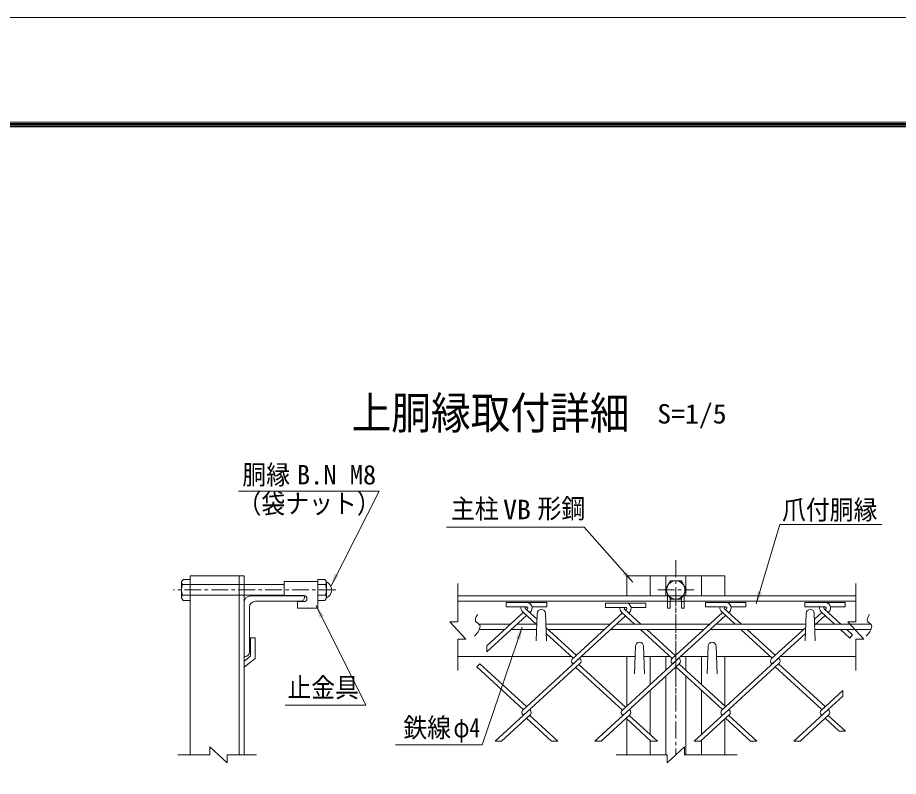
# Model space of a CAD drawing. Units: millimetres, scale not verified, with parts at other scales. Extents: x -4455 to 4455, y -3150 to 3150.
# Drawn here: x 747 to 2712, y 1457 to 3150 of the extents above; entities that cross this region are included whole.
import ezdxf
from ezdxf.enums import TextEntityAlignment as Align

# ---------------------------------------------------------------- set-up
doc = ezdxf.new("R2010")
doc.units = ezdxf.units.MM
doc.header["$LTSCALE"] = 30
doc.linetypes.add('DASHED', pattern=[7.5, 6, -1.5])
doc.linetypes.add('USER1', pattern=[2, 1.25, -0.25, 0.25, -0.25])
doc.layers.add('0-4_7詳細', color=7, linetype='Continuous', lineweight=18)
doc.layers.add('0-E_D-TTL', color=7, linetype='Continuous', lineweight=9)
doc.styles.add('ＭＳ ゴシック', font='')
doc.styles.get('ＭＳ ゴシック').set_extended_font_data('MS Gothic')

msp = doc.modelspace()

# ---------------------------------------------------------------- linework, layer by layer
at = {"layer": '0-4_7詳細', "color": 1, "linetype": 'USER1'}
for p, q in [((2215.43, 1939.58), (2215.43, 1505.65)), ((1456.91, 1873.43), (1095.11, 1873.43)), ((2175.13, 1873.43), (2255.78, 1873.43)), ((2215.43, 1874.98), (2215.43, 1609.41))]:
    msp.add_line(p, q, dxfattribs=at)
at = {"layer": '0-4_7詳細', "lineweight": 9}
for p, q in [((1116.35, 1896.95), (1132.23, 1896.95)), ((1132.23, 1905.08), (1132.23, 1505.65)), ((1252.23, 1905.08), (1132.23, 1905.08)), ((1241.73, 1905.08), (1241.73, 1505.65)), ((1252.23, 1905.08), (1252.23, 1505.65)), ((1341.66, 1892.39), (1416.66, 1892.39)), ((1341.66, 1892.39), (1341.66, 1860.89)), ((1416.66, 1849.91), (1416.66, 1896.95)), ((1416.66, 1892.39), (1416.66, 1832.39)), ((1435.86, 1855.67), (1435.86, 1891.19)), ((2105.93, 1905.08), (2105.93, 1860.08)), ((2324.93, 1905.08), (2105.93, 1905.08)), ((2158.43, 1905.08), (2158.43, 1860.08)), ((2192.93, 1905.08), (2192.93, 1860.08)), ((2237.93, 1905.08), (2237.93, 1860.08)), ((2272.43, 1905.08), (2272.43, 1860.08)), ((2324.93, 1905.08), (2324.93, 1860.08)), ((1115.09, 1885.43), (1132.23, 1885.43)), ((1252.23, 1885.43), (1341.66, 1885.43)), ((1433.8, 1885.43), (1416.66, 1885.43)), ((1113.03, 1855.67), (1116.35, 1849.91)), ((1115.09, 1861.43), (1132.23, 1861.43)), ((1252.23, 1861.43), (1341.66, 1861.43)), ((1277.73, 1848.08), (1378.23, 1848.08)), ((1341.66, 1860.89), (1385.91, 1860.89)), ((1371.66, 1847.39), (1385.91, 1847.39)), ((1371.66, 1847.39), (1371.66, 1832.39)), ((1433.8, 1861.43), (1416.66, 1861.43)), ((1432.53, 1849.91), (1416.66, 1849.91)), ((1435.86, 1855.67), (1432.53, 1849.91)), ((2196.68, 1860.08), (1729.34, 1860.08)), ((2196.68, 1848.08), (1729.34, 1848.08)), ((2080.43, 1860.08), (2350.43, 1860.08)), ((2196.68, 1865.17), (2196.68, 1832.39)), ((2199.15, 1860.89), (2196.68, 1860.89)), ((2202.68, 1847.39), (2196.68, 1847.39)), ((2231.24, 1860.08), (2199.62, 1860.08)), ((2228.18, 1848.08), (2202.68, 1848.08)), ((2228.18, 1854.78), (2228.18, 1832.39)), ((2228.18, 1847.39), (2234.18, 1847.39)), ((2231.71, 1860.89), (2234.18, 1860.89)), ((2234.18, 1865.17), (2234.18, 1832.39)), ((2617, 1860.08), (2234.18, 1860.08)), ((2617, 1848.08), (2234.18, 1848.08)), ((1252.23, 1725.08), (1252.23, 1845.08)), ((1264.23, 1734.08), (1264.23, 1834.58)), ((1371.66, 1832.39), (1416.66, 1832.39)), ((1882.39, 1829.47), (1884.45, 1831.36)), ((2148.35, 1844.15), (2148.35, 1834.55)), ((2228.18, 1832.39), (2234.18, 1832.39)), ((1904.18, 1759.58), (1906.43, 1821.08)), ((1926.68, 1759.58), (1924.41, 1821.74)), ((2504.18, 1759.58), (2506.43, 1821.08)), ((2526.68, 1759.58), (2524.43, 1821.08)), ((1847.04, 1797.08), (1776.53, 1797.08)), ((1903.53, 1797.08), (1861.25, 1797.08)), ((2069.07, 1797.08), (1925.31, 1797.08)), ((2291.09, 1797.08), (2083.28, 1797.08)), ((2505.55, 1797.08), (2305.3, 1797.08)), ((2650.54, 1797.08), (2527.33, 1797.08)), ((1833.94, 1785.08), (1777.07, 1785.08)), ((1905.11, 1785.08), (1848.15, 1785.08)), ((2055.97, 1785.08), (1930.83, 1785.08)), ((2278, 1785.08), (2070.18, 1785.08)), ((2500.03, 1785.08), (2292.21, 1785.08)), ((2651.07, 1785.08), (2525.75, 1785.08)), ((1266.87, 1766.62), (1266.87, 1725.61)), ((1277.37, 1766.62), (1266.87, 1766.62)), ((1277.37, 1766.62), (1277.37, 1720.46)), ((2123.18, 1686.08), (2125.43, 1747.58)), ((2145.68, 1686.08), (2143.43, 1747.58)), ((2285.18, 1686.08), (2287.43, 1747.58)), ((2307.68, 1686.08), (2305.43, 1747.58)), ((1252.23, 1714.29), (1266.87, 1725.61)), ((1252.23, 1725.08), (1255.23, 1725.08)), ((1252.23, 1701.02), (1277.37, 1720.46)), ((1982.1, 1725.08), (1729.34, 1725.08)), ((2124.61, 1725.08), (2004.7, 1725.08)), ((2105.93, 1725.08), (2105.93, 1614.39)), ((2201.99, 1725.08), (2144.25, 1725.08)), ((2158.43, 1725.08), (2158.43, 1662.49)), ((2192.93, 1725.08), (2192.93, 1694.11)), ((2286.61, 1725.08), (2226.73, 1725.08)), ((2237.93, 1725.08), (2237.93, 1694.11)), ((2272.43, 1725.08), (2272.43, 1662.49)), ((2426.16, 1725.08), (2306.25, 1725.08)), ((2324.93, 1725.08), (2324.93, 1614.39)), ((2617, 1725.08), (2448.76, 1725.08)), ((2192.93, 1681.09), (2192.93, 1505.65)), ((2237.93, 1681.09), (2237.93, 1505.65)), ((2158.43, 1649.47), (2158.43, 1550.48)), ((2272.43, 1649.47), (2272.43, 1550.48)), ((2105.93, 1585.57), (2105.93, 1505.65)), ((2324.93, 1585.57), (2324.93, 1505.65)), ((2158.43, 1537.46), (2158.43, 1505.65)), ((2272.43, 1537.46), (2272.43, 1505.65))]:
    msp.add_line(p, q, dxfattribs=at)
at = {"layer": '0-4_7詳細', "color": 4}
for p, q in [((1729.34, 1802.52), (1729.34, 1888.1)), ((2617, 1802.52), (2617, 1888.1)), ((2599, 1802.52), (2635, 1763.74)), ((2617, 1802.52), (2599, 1802.52)), ((1729.34, 1763.74), (1729.34, 1693.55)), ((1729.34, 1763.74), (1747.34, 1763.74)), ((2617, 1763.74), (2635, 1763.74)), ((2617, 1763.74), (2617, 1693.55)), ((1176.03, 1505.65), (1176.03, 1523.65)), ((1214.8, 1487.65), (1176.03, 1523.65)), ((2196.04, 1487.65), (2234.82, 1523.65)), ((2234.82, 1505.65), (2234.82, 1523.65)), ((1176.03, 1505.65), (1104.46, 1505.65)), ((1214.8, 1505.65), (1280.07, 1505.65)), ((1214.8, 1505.65), (1214.8, 1487.65)), ((2196.04, 1505.65), (2082.1, 1505.65)), ((2196.04, 1505.65), (2196.04, 1487.65)), ((2234.82, 1505.65), (2352.62, 1505.65))]:
    msp.add_line(p, q, dxfattribs=at)
at = {"layer": '0-4_7詳細', "color": 3, "linetype": 'DASHED'}
for p, q in [((1132.23, 1885.43), (1252.23, 1885.43)), ((1132.23, 1861.43), (1252.23, 1861.43))]:
    msp.add_line(p, q, dxfattribs=at)
at = {"layer": '0-4_7詳細', "color": 3}
for p, q in [((1882.82, 1845.13), (1837.39, 1845.13)), ((1837.39, 1845.13), (1837.39, 1835.53)), ((1882.82, 1835.53), (1837.39, 1835.53)), ((1880.33, 1831.36), (1905.95, 1807.88)), ((1881.95, 1845.13), (1927.39, 1845.13)), ((1881.95, 1835.53), (1882.82, 1835.53)), ((1894.58, 1835.53), (1927.39, 1835.53)), ((1927.39, 1845.13), (1927.39, 1835.53)), ((2058.35, 1844.15), (2058.35, 1834.55)), ((2103.78, 1844.15), (2058.35, 1844.15)), ((2103.78, 1834.55), (2058.35, 1834.55)), ((2101.29, 1830.38), (2137.63, 1797.08)), ((2102.91, 1844.15), (2148.35, 1844.15)), ((2102.91, 1834.55), (2103.78, 1834.55)), ((2103.35, 1828.49), (2105.4, 1830.38)), ((2115.54, 1834.55), (2148.35, 1834.55)), ((2281.44, 1845.13), (2281.44, 1835.53)), ((2326.88, 1845.13), (2281.44, 1845.13)), ((2326.88, 1835.53), (2281.44, 1835.53)), ((2324.39, 1831.36), (2361.79, 1797.08)), ((2326.01, 1845.13), (2371.44, 1845.13)), ((2326.01, 1835.53), (2326.88, 1835.53)), ((2326.44, 1829.47), (2328.5, 1831.36)), ((2338.64, 1835.53), (2371.44, 1835.53)), ((2371.44, 1845.13), (2371.44, 1835.53)), ((2548.91, 1845.13), (2503.47, 1845.13)), ((2503.47, 1845.13), (2503.47, 1835.53)), ((2548.91, 1835.53), (2503.47, 1835.53)), ((2546.41, 1831.36), (2583.82, 1797.08)), ((2548.47, 1829.47), (2546.42, 1831.36)), ((2548.04, 1845.13), (2593.47, 1845.13)), ((2548.04, 1835.53), (2548.91, 1835.53)), ((2548.47, 1829.47), (2550.53, 1831.36)), ((2560.67, 1835.53), (2593.47, 1835.53)), ((2593.47, 1845.13), (2593.47, 1835.53)), ((1793.94, 1748.42), (1875.28, 1822.96)), ((1793.94, 1735.4), (1882.39, 1816.45)), ((1873.85, 1824.28), (1905.49, 1795.29)), ((1889.49, 1822.96), (1890.93, 1824.28)), ((1984.16, 1719.27), (2096.24, 1821.98)), ((1985.23, 1707.23), (2103.35, 1815.47)), ((2094.8, 1823.3), (2123.42, 1797.08)), ((2110.45, 1821.98), (2111.89, 1823.3)), ((2207.25, 1720.26), (2319.34, 1822.96)), ((2208.33, 1708.22), (2326.44, 1816.45)), ((2317.9, 1824.28), (2347.59, 1797.08)), ((2333.55, 1822.96), (2334.99, 1824.28)), ((2524.91, 1807.88), (2541.37, 1822.96)), ((2525.37, 1795.29), (2548.47, 1816.45)), ((2539.93, 1824.28), (2569.61, 1797.08)), ((2541.37, 1822.96), (2539.93, 1824.28)), ((2555.58, 1822.96), (2557.01, 1824.28)), ((1925.57, 1789.9), (1993.4, 1727.75)), ((2429.28, 1720.26), (2505.29, 1789.9)), ((1926.06, 1776.43), (1986.3, 1721.24)), ((2136.51, 1785.08), (2207.25, 1720.25)), ((2150.72, 1785.08), (2214.36, 1726.77)), ((2360.68, 1785.08), (2430.35, 1721.24)), ((2374.89, 1785.08), (2437.46, 1727.75)), ((2430.35, 1708.22), (2504.8, 1776.43)), ((2582.71, 1785.08), (2603.59, 1765.95)), ((2596.92, 1785.08), (2609.69, 1773.37)), ((2603.59, 1765.95), (2609.69, 1773.37)), ((1793.94, 1748.42), (1793.94, 1735.4)), ((1874.21, 1605.51), (2000.51, 1721.24)), ((2000.51, 1721.24), (2001.58, 1720.26)), ((2000.51, 1721.24), (2001.58, 1720.26)), ((2096.24, 1605.51), (2222.54, 1721.24)), ((2222.54, 1721.24), (2223.61, 1720.26)), ((2222.54, 1721.24), (2223.61, 1720.26)), ((2318.27, 1605.51), (2444.56, 1721.24)), ((2429.28, 1720.26), (2437.46, 1727.75)), ((2444.56, 1721.24), (2445.63, 1720.26)), ((2444.56, 1721.24), (2445.63, 1720.26)), ((1778.48, 1708.22), (1771.37, 1701.7)), ((1771.37, 1701.7), (1875.28, 1606.49)), ((1778.48, 1708.22), (1882.39, 1613)), ((1875.28, 1593.47), (2001.58, 1709.2)), ((1985.23, 1709.2), (1986.3, 1708.22)), ((1985.23, 1709.2), (1986.3, 1708.22)), ((1992.33, 1700.72), (2096.24, 1605.51)), ((1993.4, 1701.7), (2001.58, 1709.2)), ((1999.44, 1707.23), (2103.35, 1612.02)), ((2097.31, 1593.47), (2223.61, 1709.2)), ((2207.25, 1709.2), (2208.33, 1708.22)), ((2215.43, 1701.7), (2319.34, 1606.49)), ((2222.54, 1708.22), (2326.44, 1613)), ((2333.55, 1606.49), (2445.63, 1709.2)), ((2429.28, 1709.2), (2430.35, 1708.22)), ((2437.46, 1701.7), (2541.37, 1606.49)), ((2444.56, 1708.22), (2548.47, 1613)), ((2540.3, 1605.51), (2588.05, 1649.27)), ((2555.58, 1606.49), (2588.05, 1636.25)), ((2588.05, 1636.25), (2588.05, 1649.27)), ((2318.27, 1605.51), (2326.44, 1613)), ((2540.3, 1605.51), (2548.47, 1613)), ((1812.48, 1535.92), (1875.28, 1593.47)), ((1826.69, 1535.92), (1890.56, 1594.45)), ((1874.21, 1594.45), (1875.28, 1593.47)), ((1874.21, 1594.45), (1875.28, 1593.47)), ((1882.39, 1586.96), (1890.56, 1594.45)), ((1889.49, 1606.49), (1890.56, 1605.51)), ((1889.49, 1606.49), (1890.56, 1605.51)), ((1889.49, 1593.47), (1952.29, 1535.92)), ((2034.51, 1535.92), (2097.31, 1593.47)), ((2048.72, 1535.92), (2112.59, 1594.45)), ((2096.24, 1594.45), (2097.31, 1593.47)), ((2096.24, 1594.45), (2097.31, 1593.47)), ((2104.42, 1586.96), (2112.59, 1594.45)), ((2111.52, 1606.49), (2112.59, 1605.51)), ((2111.52, 1606.49), (2112.59, 1605.51)), ((2111.52, 1593.47), (2174.32, 1535.92)), ((2256.54, 1535.92), (2333.55, 1606.49)), ((2270.75, 1535.92), (2334.62, 1594.45)), ((2318.27, 1594.45), (2319.34, 1593.47)), ((2333.55, 1606.49), (2334.62, 1605.51)), ((2333.55, 1606.49), (2334.62, 1605.51)), ((2333.55, 1593.47), (2396.35, 1535.92)), ((2478.57, 1535.92), (2555.58, 1606.49)), ((2492.78, 1535.92), (2556.65, 1594.45)), ((2540.3, 1594.45), (2541.37, 1593.47)), ((2555.58, 1606.49), (2556.65, 1605.51)), ((2555.58, 1606.49), (2556.65, 1605.51)), ((2555.58, 1593.47), (2593.8, 1558.44)), ((1882.39, 1586.96), (1938.08, 1535.92)), ((2104.42, 1586.96), (2160.11, 1535.92)), ((2326.44, 1586.96), (2382.14, 1535.92)), ((2548.47, 1586.96), (2579.59, 1558.44)), ((2579.59, 1558.44), (2593.8, 1558.44)), ((1812.48, 1535.92), (1826.69, 1535.92)), ((1938.08, 1535.92), (1952.29, 1535.92)), ((2034.51, 1535.92), (2048.72, 1535.92)), ((2160.11, 1535.92), (2174.32, 1535.92)), ((2256.54, 1535.92), (2270.75, 1535.92)), ((2382.14, 1535.92), (2396.35, 1535.92)), ((2478.57, 1535.92), (2492.78, 1535.92))]:
    msp.add_line(p, q, dxfattribs=at)
at = {"layer": '0-4_7詳細', "color": 4}
for points in [[(1240.17, 2093.71), (1553.41, 2093.71), (1446.45, 1882.91)], [(1773.34, 1818.35), (1773.02, 1817.96), (1770.36, 1813.76), (1768.8, 1810), (1768.33, 1806.69), (1768.95, 1803.81), (1770.67, 1801.38), (1773.49, 1799.39), (1776.32, 1797.39), (1778.07, 1794.91), (1778.75, 1791.95), (1778.36, 1788.52), (1776.89, 1784.61), (1774.35, 1780.23), (1770.74, 1775.37), (1766.05, 1770.04)], [(2647.34, 1818.35), (2647.03, 1817.96), (2644.36, 1813.76), (2642.8, 1810), (2642.33, 1806.69), (2642.95, 1803.81), (2644.67, 1801.38), (2647.49, 1799.39), (2650.32, 1797.39), (2652.07, 1794.91), (2652.75, 1791.95), (2652.36, 1788.52), (2650.9, 1784.61), (2648.35, 1780.23), (2644.74, 1775.37), (2640.05, 1770.04)], [(1729.34, 1802.52), (1711.34, 1802.52), (1747.34, 1763.74)]]:
    msp.add_lwpolyline(points, dxfattribs=at)
at = {"layer": '0-4_7詳細', "color": 1}
for points in [[(1704.24, 2013.72), (2010.95, 2013.72), (2119.29, 1890.67)], [(2674.92, 2019.69), (2447.67, 2019.69), (2394.55, 1842.26)], [(1344.38, 1616.5), (1524.17, 1616.5), (1413.01, 1838.65)], [(1589.9, 1527.91), (1783.81, 1527.91), (1872.65, 1790.32)]]:
    msp.add_lwpolyline(points, dxfattribs=at)
at = {"layer": '0-4_7詳細', "lineweight": 9}
for points in [[(1113.03, 1855.67), (1113.03, 1891.19), (1116.35, 1896.95)], [(1116.35, 1849.91), (1132.23, 1849.91), (1132.23, 1896.95)], [(1435.86, 1891.19), (1432.53, 1896.95), (1416.66, 1896.95)], [(1267.23, 1860.08), (1387.23, 1860.08), (1387.23, 1857.08)], [(2202.68, 1854.78), (2202.68, 1832.39), (2196.68, 1832.39)]]:
    msp.add_lwpolyline(points, dxfattribs=at)
at = {"layer": '0-4_7詳細', "color": 3}
msp.add_lwpolyline([(2238.95, 1873.43), (2227.19, 1893.8), (2203.67, 1893.8), (2191.91, 1873.43), (2203.67, 1853.06), (2227.19, 1853.06)], close=True, dxfattribs=at)
msp.add_circle((2215.43, 1873.43), 20.4, dxfattribs=at)
at = {"layer": '0-4_7詳細', "lineweight": 9}
for centre, radius, start, end in [((1122.11, 1891.19), 9.09, 180, 219.3382), ((1426.77, 1891.19), 9.09, 320.6618, 0), ((1428.71, 1873.43), 19.14, 291.90813, 68.09187), ((1149.03, 1873.43), 36, 160.52878, 199.47122), ((1399.86, 1873.43), 36, 340.52878, 19.47122), ((1122.11, 1855.67), 9.09, 140.6618, 180), ((1267.23, 1845.08), 15, 90, 180), ((1277.73, 1834.58), 13.5, 90, 180), ((1378.23, 1857.08), 9, 270, 0), ((1385.91, 1854.14), 6.75, 270, 90), ((1426.77, 1855.67), 9.09, 0, 39.3382), ((1915.43, 1821.08), 9, 0, 180), ((2515.43, 1821.08), 9, 0, 180), ((2134.43, 1747.58), 9, 0, 180), ((2296.43, 1747.58), 9, 0, 180), ((1255.23, 1734.08), 9, 270, 0)]:
    msp.add_arc(centre, radius, start, end, dxfattribs=at)
at = {"layer": '0-4_7詳細', "color": 3}
for centre, radius, start, end in [((1881.95, 1833.13), 12, 168.46304, 227.5), ((1881.95, 1833.13), 2.4, 90, 227.5), ((1882.82, 1833.13), 12, 312.5, 90), ((1882.82, 1833.13), 2.4, 312.5, 90), ((2102.91, 1832.15), 12, 168.46304, 227.5), ((2102.91, 1832.15), 2.4, 90, 227.5), ((2103.78, 1832.15), 12, 312.5, 90), ((2103.78, 1832.15), 2.4, 312.5, 90), ((2326.01, 1833.13), 12, 168.46304, 227.5), ((2326.01, 1833.13), 2.4, 90, 227.5), ((2326.88, 1833.13), 12, 312.5, 90), ((2326.88, 1833.13), 2.4, 312.5, 90), ((2548.04, 1833.13), 12, 168.46304, 227.5), ((2548.04, 1833.13), 2.4, 90, 227.5), ((2548.91, 1833.13), 12, 312.5, 90), ((2548.91, 1833.13), 2.4, 312.5, 90), ((1990.29, 1714.73), 7.5, 132.5, 227.5), ((1996.51, 1714.73), 7.5, 312.5, 47.5), ((2212.32, 1714.73), 7.5, 132.5, 227.5), ((2218.54, 1714.73), 7.5, 312.5, 47.5), ((2434.35, 1714.73), 7.5, 132.5, 227.5), ((2440.57, 1714.73), 7.5, 312.5, 47.5), ((1879.28, 1599.98), 7.5, 132.5, 227.5), ((1885.5, 1599.98), 7.5, 312.5, 47.5), ((2101.31, 1599.98), 7.5, 132.5, 227.5), ((2107.52, 1599.98), 7.5, 312.5, 47.5), ((2323.34, 1599.98), 7.5, 132.5, 227.5), ((2329.55, 1599.98), 7.5, 312.5, 47.5), ((2545.36, 1599.98), 7.5, 132.5, 227.5), ((2551.58, 1599.98), 7.5, 312.5, 47.5)]:
    msp.add_arc(centre, radius, start, end, dxfattribs=at)
at = {"layer": '0-4_7詳細', "color": 4}
msp.add_solid([(1445.54, 1881.13), (1454.47, 1910.24), (1463.76, 1905.53)], dxfattribs=at)
at = {"layer": '0-4_7詳細', "color": 1}
for points in [[(2120.61, 1889.16), (2096.88, 1908.24), (2104.7, 1915.12)], [(2393.97, 1840.34), (2397.59, 1870.58), (2407.57, 1867.59)], [(1412.11, 1840.44), (1430.2, 1815.94), (1420.88, 1811.28)], [(1873.3, 1792.21), (1868.61, 1762.13), (1858.74, 1765.47)]]:
    msp.add_solid(points, dxfattribs=at)
at = {"layer": '0-E_D-TTL', "color": 2, "lineweight": 18}
msp.add_lwpolyline([(-4454.56, 3150.45), (4455.14, 3150.45), (4455.14, -3149.97), (-4454.56, -3149.97)], close=True, dxfattribs=at)
at = {"layer": '0-E_D-TTL'}
for points in [[(-4168.18, 2917.11), (4168.75, 2917.11), (4168.75, -2916.62), (-4168.18, -2916.62)], [(-4165.53, 2914.45), (4166.1, 2914.45), (4166.1, -2913.97), (-4165.53, -2913.97)], [(-4162.87, 2911.8), (4163.45, 2911.8), (4163.45, -2911.32), (-4162.87, -2911.32)], [(-4160.22, 2909.15), (4160.8, 2909.15), (4160.8, -2908.67), (-4160.22, -2908.67)], [(-4157.57, 2906.5), (4158.15, 2906.5), (4158.15, -2906.02), (-4157.57, -2906.02)]]:
    msp.add_lwpolyline(points, close=True, dxfattribs=at)

# ---------------------------------------------------------------- texts
at = {"layer": '0-4_7詳細', "style": 'ＭＳ ゴシック', "width": 0.9}
msp.add_text('上胴縁取付詳細', height=72.14, dxfattribs=at).set_placement((1492.14, 2210.76), align=Align.BOTTOM_LEFT)
at = {"layer": '0-4_7詳細', "color": 3, "style": 'ＭＳ ゴシック'}
for s, width, p in [('S=1/5', 1.05, (2174.07, 2231.72)), ('胴縁', 0.9, (1248.58, 2095.88)), ('（袋ナット）', 0.9, (1237.87, 2031.45)), ('形鋼', 0.9, (1906.95, 2020.39)), ('主柱', 0.9, (1713.88, 2019.96)), ('VB', 1.05, (1830.27, 2018.15)), ('爪付胴縁', 0.9, (2452.4, 2017.7)), ('止金具', 0.9, (1348.99, 1621.01)), ('鉄線', 0.9, (1607.58, 1531.51)), ('φ4', 0.8, (1719.37, 1531.51))]:
    msp.add_text(s, height=43.33, dxfattribs=dict(at, width=width)).set_placement(p, align=Align.BOTTOM_LEFT)
msp.add_text('B.N M8', height=43.33, dxfattribs=at).set_placement((1370.2, 2095.88), align=Align.BOTTOM_LEFT)

doc.saveas('drawing.dxf')
